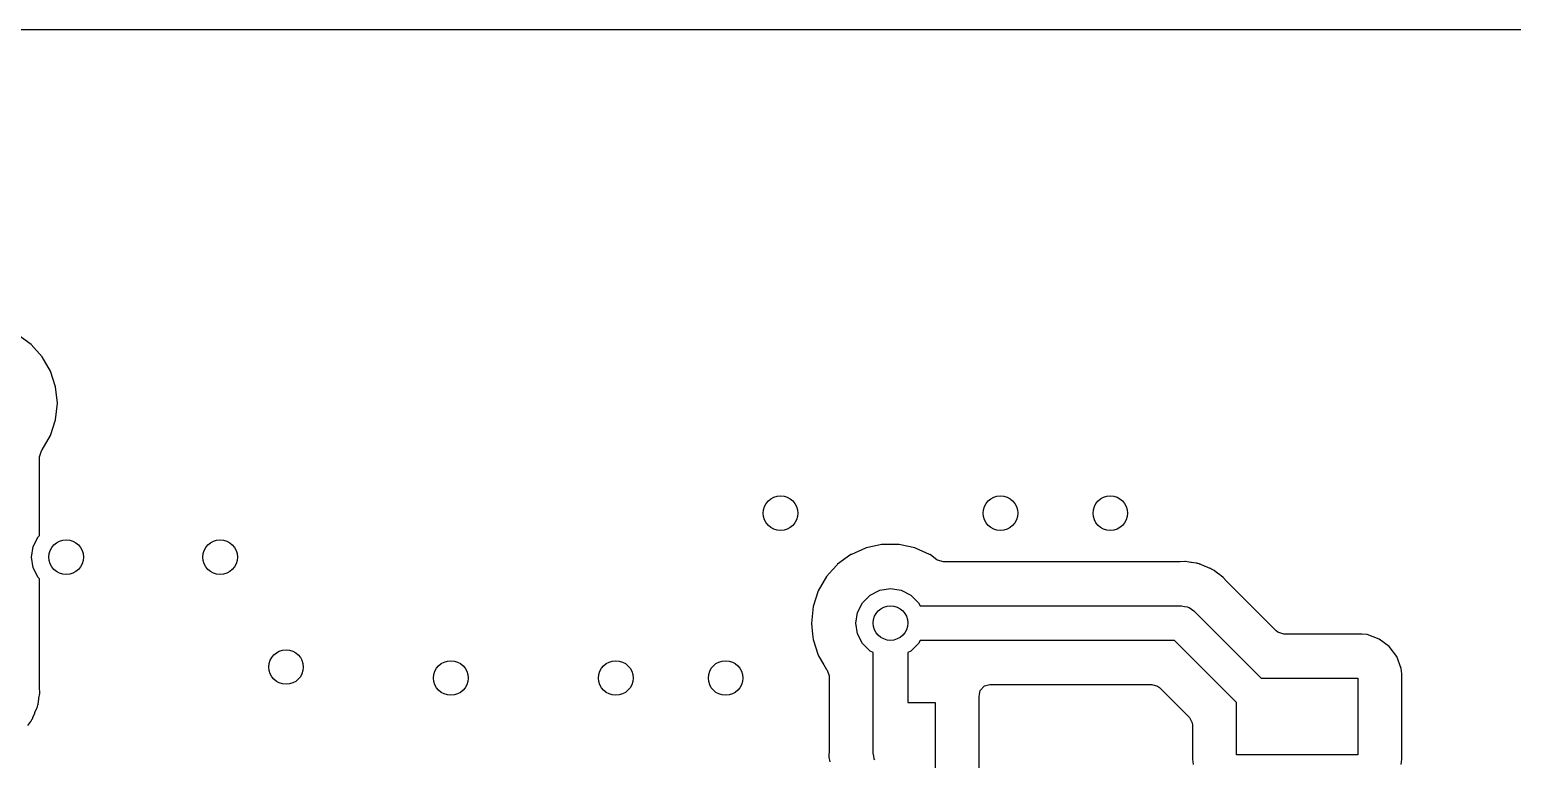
# Model space of a CAD drawing. Extents: x 4.34 to 6.68, y -4.43 to -2.89.
# Drawn here: x 5.644 to 6.319, y -3.223 to -2.891 of the extents above; entities that cross this region are included whole.
import ezdxf

# ---------------------------------------------------------------- set-up
doc = ezdxf.new("R2010")
doc.units = 0
doc.header["$MEASUREMENT"] = 0
doc.layers.add('BLACK', color=7, linetype='CONTINUOUS')

msp = doc.modelspace()

# ---------------------------------------------------------------- linework, layer by layer
at = {"layer": 'BLACK', "linetype": 'CONTINUOUS'}
for p, q in [((4.34604, -2.89091), (6.67612, -2.89091)), ((5.64514, -3.03418), (5.63906, -3.02976)), ((5.65017, -3.03977), (5.64514, -3.03418)), ((5.65393, -3.04628), (5.65017, -3.03977)), ((5.65625, -3.05343), (5.65393, -3.04628)), ((5.65704, -3.06091), (5.65625, -3.05343)), ((5.65625, -3.06839), (5.65704, -3.06091)), ((5.65393, -3.07554), (5.65625, -3.06839)), ((5.65017, -3.08205), (5.65393, -3.07554)), ((5.64897, -3.08527), (5.64976, -3.08259)), ((5.64976, -3.08259), (5.64992, -3.08236)), ((5.64992, -3.08236), (5.65, -3.08224)), ((5.65, -3.08224), (5.65017, -3.08205)), ((5.64897, -3.12102), (5.64897, -3.08527)), ((5.6461, -3.12604), (5.64834, -3.12165)), ((5.64834, -3.12165), (5.64897, -3.12102)), ((5.64533, -3.13091), (5.6461, -3.12604)), ((6.01809, -3.12976), (6.01201, -3.13418)), ((6.01833, -3.12966), (6.01809, -3.12976)), ((6.02472, -3.12681), (6.01833, -3.12966)), ((6.01833, -3.12966), (6.01833, -3.12966)), ((6.02496, -3.12671), (6.02472, -3.12681)), ((6.02472, -3.12681), (6.02472, -3.12681)), ((6.02864, -3.12592), (6.02496, -3.12671)), ((6.03206, -3.1252), (6.02864, -3.12592)), ((6.03232, -3.12514), (6.03206, -3.1252)), ((6.03206, -3.1252), (6.03206, -3.1252)), ((6.03984, -3.12514), (6.03232, -3.12514)), ((6.04009, -3.1252), (6.03984, -3.12514)), ((6.04351, -3.12592), (6.04009, -3.1252)), ((6.04009, -3.1252), (6.04009, -3.1252)), ((6.04719, -3.12671), (6.04351, -3.12592)), ((6.04743, -3.12681), (6.04719, -3.12671)), ((6.05382, -3.12966), (6.04743, -3.12681)), ((6.04743, -3.12681), (6.04743, -3.12681)), ((6.05406, -3.12976), (6.05382, -3.12966)), ((6.05382, -3.12966), (6.05382, -3.12966)), ((6.05427, -3.12992), (6.05406, -3.12976)), ((5.6461, -3.13578), (5.64533, -3.13091)), ((5.64834, -3.14017), (5.6461, -3.13578)), ((6.01184, -3.13438), (6.00975, -3.1367)), ((6.01201, -3.13418), (6.01184, -3.13438)), ((6.01184, -3.13438), (6.01184, -3.13438)), ((6.05723, -3.13207), (6.05427, -3.12992)), ((6.05427, -3.12992), (6.05427, -3.12992)), ((6.05746, -3.13223), (6.05723, -3.13207)), ((6.06015, -3.13302), (6.05746, -3.13223)), ((6.16755, -3.13302), (6.06015, -3.13302)), ((6.16783, -3.13301), (6.16755, -3.13302)), ((6.16998, -3.13289), (6.16783, -3.13301)), ((6.17028, -3.13287), (6.16998, -3.13289)), ((6.16998, -3.13289), (6.16998, -3.13289)), ((6.17275, -3.13333), (6.17028, -3.13287)), ((6.17301, -3.13337), (6.17275, -3.13333)), ((6.17404, -3.1335), (6.17301, -3.13337)), ((6.17521, -3.13366), (6.17404, -3.1335)), ((6.1755, -3.1337), (6.17521, -3.13366)), ((6.17521, -3.13366), (6.17521, -3.13366)), ((6.17578, -3.1338), (6.1755, -3.1337)), ((6.17588, -3.13383), (6.17578, -3.1338)), ((6.17652, -3.13401), (6.17588, -3.13383)), ((6.17663, -3.13404), (6.17652, -3.13401)), ((6.17692, -3.1341), (6.17663, -3.13404)), ((6.17921, -3.13513), (6.17692, -3.1341)), ((6.17945, -3.13523), (6.17921, -3.13513)), ((6.18152, -3.13604), (6.17945, -3.13523)), ((6.18179, -3.13615), (6.18152, -3.13604)), ((6.18152, -3.13604), (6.18152, -3.13604)), ((6.18204, -3.13632), (6.18179, -3.13615)), ((6.18213, -3.13637), (6.18204, -3.13632)), ((6.18271, -3.1367), (6.18213, -3.13637)), ((5.64897, -3.1408), (5.64834, -3.14017)), ((5.64897, -3.18994), (5.64897, -3.1408)), ((6.00698, -3.13977), (6.00322, -3.14628)), ((6.00975, -3.1367), (6.00698, -3.13977)), ((6.1828, -3.13675), (6.18271, -3.1367)), ((6.18307, -3.13688), (6.1828, -3.13675)), ((6.18331, -3.13706), (6.18307, -3.13688)), ((6.18505, -3.13843), (6.18331, -3.13706)), ((6.18526, -3.13858), (6.18505, -3.13843)), ((6.18732, -3.14003), (6.18526, -3.13858)), ((6.18751, -3.14025), (6.18732, -3.14003)), ((6.18751, -3.14026), (6.18751, -3.14025)), ((6.18882, -3.14175), (6.18751, -3.14026)), ((6.18905, -3.14199), (6.18882, -3.14175)), ((6.21149, -3.16444), (6.18905, -3.14199)), ((6.00322, -3.14628), (6.0009, -3.15343)), ((6.02334, -3.15165), (6.02682, -3.14817)), ((6.02682, -3.14817), (6.03121, -3.14593)), ((6.03121, -3.14593), (6.03608, -3.14516)), ((6.03608, -3.14516), (6.04094, -3.14593)), ((6.04094, -3.14593), (6.04533, -3.14817)), ((6.04533, -3.14817), (6.04882, -3.15165)), ((6.0009, -3.15343), (6.00011, -3.16091)), ((6.02033, -3.16091), (6.0211, -3.15604)), ((6.0211, -3.15604), (6.02334, -3.15165)), ((6.04882, -3.15165), (6.04952, -3.15304)), ((6.04952, -3.15304), (6.16853, -3.15304)), ((6.16853, -3.15304), (6.16981, -3.15333)), ((6.16981, -3.15333), (6.17112, -3.15348)), ((6.17112, -3.15348), (6.1715, -3.15372)), ((6.1715, -3.15372), (6.17194, -3.15382)), ((6.17194, -3.15382), (6.17297, -3.15464)), ((6.17297, -3.15464), (6.17408, -3.15534)), ((6.17408, -3.15534), (6.20465, -3.18591)), ((6.00011, -3.16091), (6.00014, -3.16117)), ((6.00014, -3.16117), (6.00063, -3.16589)), ((6.0211, -3.16578), (6.02033, -3.16091)), ((6.00063, -3.16589), (6.0009, -3.16839)), ((6.0009, -3.16839), (6.00322, -3.17554)), ((6.02334, -3.17017), (6.0211, -3.16578)), ((6.02682, -3.17365), (6.02334, -3.17017)), ((6.04882, -3.17017), (6.04533, -3.17365)), ((6.04952, -3.16878), (6.04882, -3.17017)), ((6.16526, -3.16878), (6.04952, -3.16878)), ((6.19352, -3.19705), (6.16526, -3.16878)), ((6.21232, -3.1651), (6.21149, -3.16444)), ((6.215, -3.16589), (6.21232, -3.1651)), ((6.25053, -3.16589), (6.215, -3.16589)), ((6.25298, -3.16616), (6.25053, -3.16589)), ((6.25835, -3.16817), (6.25298, -3.16616)), ((6.26294, -3.17161), (6.25835, -3.16817)), ((6.00322, -3.17554), (6.00335, -3.17576)), ((6.00335, -3.17576), (6.00335, -3.17576)), ((6.00335, -3.17576), (6.00579, -3.17998)), ((6.0282, -3.17436), (6.02682, -3.17365)), ((6.0282, -3.22016), (6.0282, -3.17436)), ((6.04533, -3.17365), (6.04395, -3.17436)), ((6.04395, -3.17436), (6.04395, -3.19705)), ((6.26638, -3.1762), (6.26294, -3.17161)), ((6.26839, -3.18157), (6.26638, -3.1762)), ((6.00579, -3.17998), (6.00698, -3.18205)), ((6.00698, -3.18205), (6.00715, -3.18224)), ((6.00715, -3.18224), (6.00723, -3.18236)), ((6.00723, -3.18236), (6.00817, -3.18499)), ((6.26865, -3.18402), (6.26839, -3.18157)), ((5.64898, -3.19023), (5.64897, -3.18994)), ((5.64912, -3.19268), (5.64898, -3.19023)), ((6.00817, -3.18499), (6.00818, -3.18527)), ((6.00818, -3.18527), (6.00818, -3.21902)), ((6.07689, -3.19155), (6.07879, -3.1895)), ((6.07879, -3.1895), (6.08133, -3.1888)), ((6.08133, -3.1888), (6.15491, -3.1888)), ((6.15491, -3.1888), (6.15759, -3.18959)), ((6.15759, -3.18959), (6.15842, -3.19026)), ((6.15842, -3.19026), (6.17204, -3.20389)), ((6.20465, -3.18591), (6.24863, -3.18591)), ((6.24863, -3.18591), (6.24863, -3.22091)), ((6.26865, -3.22281), (6.26865, -3.18402)), ((5.64829, -3.1979), (5.64862, -3.19541)), ((5.64862, -3.19541), (5.64866, -3.19515)), ((5.64866, -3.19515), (5.64906, -3.19297)), ((5.64906, -3.19297), (5.64912, -3.19268)), ((6.04395, -3.19705), (6.05647, -3.19705)), ((6.05647, -3.19705), (6.05647, -3.25847)), ((6.0764, -3.1943), (6.07689, -3.19155)), ((6.07649, -3.19516), (6.0764, -3.1943)), ((6.07649, -3.2487), (6.07649, -3.19516)), ((6.19352, -3.22091), (6.19352, -3.19705)), ((5.64584, -3.20419), (5.64595, -3.20391)), ((5.64595, -3.20391), (5.64675, -3.20185)), ((5.64595, -3.20391), (5.64595, -3.20391)), ((5.64675, -3.20185), (5.64685, -3.20161)), ((5.64685, -3.20161), (5.64777, -3.19959)), ((5.64777, -3.19959), (5.64789, -3.19931)), ((5.64789, -3.19931), (5.64794, -3.19902)), ((5.64794, -3.19902), (5.64797, -3.19892)), ((5.64797, -3.19892), (5.64816, -3.19828)), ((5.64816, -3.19828), (5.64818, -3.19818)), ((5.64818, -3.19818), (5.64829, -3.1979)), ((6.17204, -3.20389), (6.17338, -3.20634)), ((5.64356, -3.20745), (5.64493, -3.2057)), ((5.64493, -3.2057), (5.64511, -3.20547)), ((5.64511, -3.20547), (5.64523, -3.20519)), ((5.64523, -3.20519), (5.64529, -3.20511)), ((5.64529, -3.20511), (5.64562, -3.20453)), ((5.64562, -3.20453), (5.64567, -3.20443)), ((5.64567, -3.20443), (5.64584, -3.20419)), ((6.17338, -3.20634), (6.1735, -3.20739)), ((6.1735, -3.20739), (6.1735, -3.22281)), ((6.00806, -3.22101), (6.00802, -3.22163)), ((6.00802, -3.22163), (6.00807, -3.22193)), ((6.00817, -3.21936), (6.00806, -3.22101)), ((6.00807, -3.22193), (6.00807, -3.22193)), ((6.00807, -3.22193), (6.00845, -3.22411)), ((6.00818, -3.21902), (6.00817, -3.21936)), ((6.02849, -3.22145), (6.0282, -3.22016)), ((6.02864, -3.22275), (6.02849, -3.22145)), ((6.02888, -3.22314), (6.02864, -3.22275)), ((6.1735, -3.22281), (6.17376, -3.22525)), ((6.24863, -3.22091), (6.19352, -3.22091)), ((6.26839, -3.22525), (6.26865, -3.22281))]:
    msp.add_line(p, q, dxfattribs=at)
at = {"layer": 'BLACK'}
for centre in [(5.98608, -3.11091), (6.08608, -3.11091), (6.13608, -3.11091), (5.66108, -3.13091), (5.73108, -3.13091), (6.03608, -3.16091), (5.76108, -3.18091), (5.83608, -3.18591), (5.91108, -3.18591), (5.96108, -3.18591)]:
    msp.add_circle(centre, 0.00787, dxfattribs=at)

doc.saveas('drawing.dxf')
